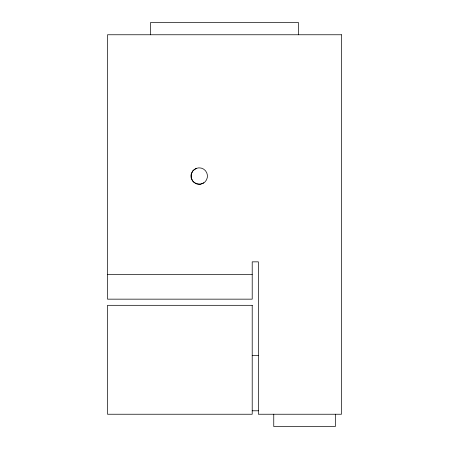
<?xml version="1.0" encoding="UTF-8"?>
<svg xmlns="http://www.w3.org/2000/svg" width="449" height="449" viewBox="0 0 449 449"><rect width="100%" height="100%" fill="white"/><g stroke="black" fill="none" stroke-linecap="round" stroke-linejoin="round"><path stroke-width="0.67" d="M196.303 168.375L193.064 170.609L191.235 174.094L191.235 178.029L193.064 181.514L196.303 183.748L200.209 184.225L203.891 182.827M107.513 274.53L252.209 274.53M252.209 355.372L258.366 355.372M252.209 410.79L258.366 410.79M335.33 414.236L335.33 426.55L273.755 426.55L273.755 414.236M298.389 34.764L298.389 22.45L150.611 22.45L150.611 34.764M341.487 34.764L107.513 34.764L107.513 299.157L252.209 299.157L252.209 261.846L258.366 261.846L258.366 414.236L341.487 414.236L341.487 34.764M252.209 305.314L107.513 305.314L107.513 414.236L252.209 414.236L252.209 305.314M192.267 180.453A8.222 8.222 0 0 0 206.501 179.881A8.222 8.222 0 0 0 198.885 167.847A8.222 8.222 0 0 0 192.267 180.453"/></g></svg>
